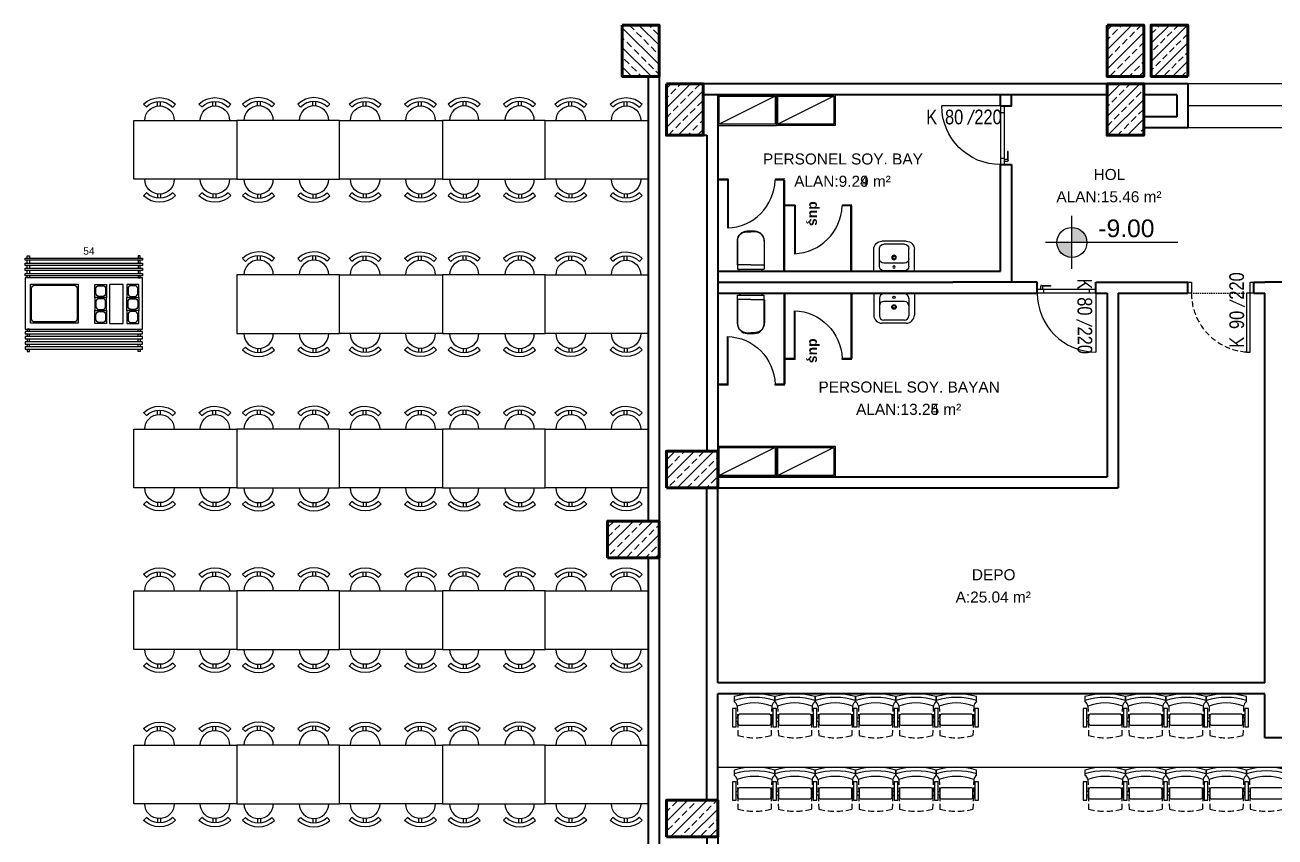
# Model space of a CAD drawing. Header units: millimetres. Extents: x -7453 to 3447, y 1740 to 11040.
# Drawn here: x -4912 to -3210, y 6289 to 7394 of the extents above; entities that cross this region are included whole.
import ezdxf
from ezdxf.enums import TextEntityAlignment as Align

# ---------------------------------------------------------------- set-up
doc = ezdxf.new("R2010")
doc.units = ezdxf.units.MM
doc.linetypes.add('ACAD_ISO07W100', pattern=[3, 0, -3])
doc.linetypes.add('DASHED', pattern=[0.75, 0.5, -0.25])
for name, color, linetype, lineweight in [('betonarme-İM', 1, 'Continuous', 50), ('CİHAZ', 6, 'Continuous', 15), ('compact', 201, 'Continuous', 9), ('duvar-İM', 71, 'Continuous', 35), ('kapı', 30, 'Continuous', 9), ('kapı-açılış-İM', 253, 'Continuous', 5), ('kapı-kesit-İM', 252, 'Continuous', 9), ('kapı-poz-İM', 115, 'Continuous', 0), ('kot-İM', 43, 'Continuous', 20), ('merdiven-İM', 251, 'Continuous', 20), ('tarama-b.a-İM', 8, 'Continuous', 9), ('tefriş-eşya-İM', 155, 'Continuous', 0), ('vitrifiye', 252, 'Continuous', 9), ('YAZI', 7, 'Continuous', 5), ('yazı-mekan-İM', 43, 'Continuous', 30)]:
    doc.layers.add(name, color=color, linetype=linetype, lineweight=lineweight)
for name, color, linetype in [('kapıwc', 3, 'Continuous'), ('zc-T-ofisdolap', 7, 'Continuous'), ('zc-T-sinifdolap', 7, 'Continuous')]:
    doc.layers.add(name, color=color, linetype=linetype)
doc.styles.add('ARIAL', font='arial.ttf')
doc.styles.get("Standard").update_dxf_attribs({"font": 'arial.ttf'})

# ---------------------------------------------------------------- blocks, each defined once
blk = doc.blocks.new('konferans revit altlık_dwg_konf koltuk 2-393518-01_ 1_ KAT')
at = {"layer": 'tefriş-eşya-İM'}
for p, q in [((-0.235, -0.169), (-0.233, -0.242)), ((0.235, -0.169), (0.233, -0.242)), ((-0.232, -0.278), (-0.231, -0.33)), ((-0.225, -0.3), (-0.225, -0.41)), ((0.205, -0.28), (-0.205, -0.28)), ((0.225, -0.41), (0.225, -0.3)), ((0.232, -0.278), (0.231, -0.33)), ((-0.23, -0.388), (-0.228, -0.461)), ((-0.227, -0.497), (-0.225, -0.57)), ((-0.205, -0.43), (0.205, -0.43)), ((0.227, -0.497), (0.225, -0.57)), ((0.23, -0.388), (0.228, -0.461))]:
    blk.add_line(p, q, dxfattribs=at)
for points in [[(-0.275, -0.04), (-0.275, -0.093), (-0.275, -0.11)], [(0.275, -0.11), (0.275, -0.093), (0.275, -0.04)]]:
    blk.add_lwpolyline(points, dxfattribs=at)
for points in [[(-0.3, -0.2), (-0.3, -0.45), (-0.25, -0.45), (-0.25, -0.2)], [(-0.25, -0.33), (-0.225, -0.33), (-0.225, -0.38), (-0.25, -0.38)], [(0.25, -0.33), (0.225, -0.33), (0.225, -0.38), (0.25, -0.38)], [(0.25, -0.2), (0.25, -0.45), (0.3, -0.45), (0.3, -0.2)]]:
    blk.add_lwpolyline(points, close=True, dxfattribs=at)
for centre, radius, start, end in [((0, -0.966), 0.966, 73.4545, 106.5455), ((0, -0.961), 0.911, 72.4237, 107.5763), ((0, -0.961), 0.911, 72.4237, 107.5763), ((-0.324, -0.186), 0.0903, 11.16, 57.4402), ((0, -0.78), 0.655, 68.9609, 111.0391), ((0.324, -0.186), 0.0903, 122.5598, 168.84), ((-0.205, -0.3), 0.02, 90, 180), ((0.205, -0.3), 0.02, 0, 90), ((-0.205, -0.41), 0.02, 180, 270), ((0.205, -0.41), 0.02, 270, 0), ((0, 0.259), 0.859, 254.8129, 260.3355), ((0, 0.259), 0.859, 263.0968, 268.6194), ((0, 0.259), 0.859, 271.3806, 276.9032), ((0, 0.259), 0.859, 279.6645, 285.1871)]:
    blk.add_arc(centre, radius, start, end, dxfattribs=at)
blk = doc.blocks.new('KOLON KONFERANS')
at = {"layer": 'tarama-b.a-İM'}
h = blk.add_hatch(dxfattribs=at)
h.set_pattern_fill('ANSI33', color=256, scale=75, style=0)
h.set_pattern_definition([(45, (-8371.5, 12600), (-13.258252, 13.258252), []), (45, (-8358.242, 12600), (-13.258252, 13.258252), [9.375, -4.6875])])
h.paths.add_polyline_path([(31281, -70108.1), (31331, -70108.1), (31331, -70178.1), (31281, -70178.1)])
h = blk.add_hatch(dxfattribs=at)
h.set_pattern_fill('ANSI33', color=256, scale=75, style=0)
h.set_pattern_definition([(45, (5, 1e-11), (-13.258252, 13.258252), []), (45, (18.258, 1e-11), (-13.258252, 13.258252), [9.375, -4.6875])])
h.paths.add_polyline_path([(31881, -70108.1), (31931, -70108.1), (31931, -70178.1), (31881, -70178.1)])
h = blk.add_hatch(dxfattribs=at)
h.set_pattern_fill('ANSI33', color=256, scale=75, style=0)
h.set_pattern_definition([(45, (-6191.761, 28381.088), (-13.258252, 13.258252), []), (45, (-6178.503, 28381.088), (-13.258252, 13.258252), [9.375, -4.6875])])
h.paths.add_polyline_path([(31281, -70658.1), (31281, -70608.1), (31351, -70608.1), (31351, -70658.1)])
h = blk.add_hatch(dxfattribs=at)
h.set_pattern_fill('ANSI33', color=256, scale=75, style=0)
h.set_pattern_definition([(45, (-6191.761, 28366.088), (-13.258252, 13.258252), []), (45, (-6178.503, 28366.088), (-13.258252, 13.258252), [9.375, -4.6875])])
h.paths.add_polyline_path([(31281, -71133.1), (31281, -71083.1), (31351, -71083.1), (31351, -71133.1)])
at = {"layer": 'betonarme-İM'}
for points in [[(31281, -70108.1), (31331, -70108.1), (31331, -70178.1), (31281, -70178.1)], [(31881, -70108.1), (31931, -70108.1), (31931, -70178.1), (31881, -70178.1)]]:
    blk.add_lwpolyline(points, close=True, dxfattribs=at)
at = {"layer": 'betonarme-İM', "elevation": 0}
for points in [[(31281, -70658.1), (31281, -70608.1), (31351, -70608.1), (31351, -70658.1)], [(31281, -71133.1), (31281, -71083.1), (31351, -71083.1), (31351, -71133.1)]]:
    blk.add_lwpolyline(points, close=True, dxfattribs=at)
blk = doc.blocks.new('SOYUNMA DUŞ KABİN')
at = {"layer": 'compact'}
for p, q in [((10369.6, 1284.5), (10369.6, 1297.6)), ((10370.8, 1283.3), (10370.8, 1297.6)), ((10369.6, 1284.5), (10304.6, 1284.5)), ((10370.8, 1283.3), (10304.6, 1283.3)), ((10369.6, 1207.6), (10369.6, 1219.5)), ((10370.8, 1219.5), (10369.6, 1219.5)), ((10370.8, 1206.4), (10370.8, 1219.5)), ((10280.8, 1207.6), (10369.6, 1207.6)), ((10280.8, 1206.4), (10369.6, 1206.4))]:
    blk.add_line(p, q, dxfattribs=at)
blk.add_arc((10371.7, 1286.6), 67.1, 181.8059, 268.1941, dxfattribs=at)
blk = doc.blocks.new('VİT-B-KLOZET')
at = {"layer": 'vitrifiye'}
for p, q in [((5, 52), (-5, 52)), ((5, 52), (-5, 52)), ((-18.5, 37.6), (-18.4, 38.2)), ((-18.5, 6.3), (-18.5, 37.6)), ((-18.4, 39.3), (-18.3, 39.9)), ((-18.4, 38.8), (-18.4, 39.3)), ((-18.4, 38.2), (-18.4, 38.8)), ((-18.3, 39.9), (-18.2, 40.4)), ((-18.2, 40.4), (-18, 41)), ((-18, 41), (-17.9, 41.5)), ((-18, 39), (-18, 0)), ((-17.9, 41.5), (-17.7, 42.1)), ((-17.7, 42.1), (-17.5, 42.6)), ((-17.5, 42.6), (-17.3, 43.1)), ((-17.3, 43.1), (-17.1, 43.6)), ((-17.1, 43.6), (-16.8, 44.1)), ((-16.8, 44.1), (-16.5, 44.6)), ((-16.5, 44.6), (-16.2, 45.1)), ((-16.2, 45.1), (-15.9, 45.6)), ((-15.9, 45.6), (-15.5, 46)), ((-15.5, 46), (-15.2, 46.4)), ((-15.2, 46.4), (-14.9, 46.8)), ((-14.9, 46.8), (-14.5, 47.1)), ((-14.5, 47.1), (-14.1, 47.5)), ((-14.1, 47.5), (-13.7, 47.9)), ((-13.7, 47.9), (-13.3, 48.2)), ((-13.3, 48.2), (-12.8, 48.6)), ((-12.8, 48.6), (-12.4, 48.9)), ((-12.4, 48.9), (-11.9, 49.2)), ((-11.9, 49.2), (-11.4, 49.5)), ((-11.4, 49.5), (-10.9, 49.7)), ((-10.9, 49.7), (-10.4, 50)), ((-10.4, 50), (-9.8, 50.2)), ((-9.8, 50.2), (-9.3, 50.4)), ((-9.3, 50.4), (-8.8, 50.5)), ((-8.8, 50.5), (-8.2, 50.7)), ((-8.2, 50.7), (-7.7, 50.8)), ((-7.7, 50.8), (-7.1, 50.9)), ((-7.1, 50.9), (-6.5, 51)), ((-6.5, 51), (-6.2, 51)), ((-6.2, 51), (-5.8, 51)), ((-5.8, 51), (-5.4, 51)), ((-5.4, 51), (-5.1, 51)), ((-5.1, 51), (-0.1, 51)), ((4.9, 51), (-0.1, 51)), ((5.3, 51), (4.9, 51)), ((5.7, 51), (5.3, 51)), ((6.1, 51), (5.7, 51)), ((6.4, 51), (6.1, 51)), ((7, 50.9), (6.4, 51)), ((7.6, 50.8), (7, 50.9)), ((8.1, 50.7), (7.6, 50.8)), ((8.7, 50.5), (8.1, 50.7)), ((9.2, 50.4), (8.7, 50.5)), ((9.7, 50.2), (9.2, 50.4)), ((10.2, 50), (9.7, 50.2)), ((10.7, 49.7), (10.2, 50)), ((11.3, 49.5), (10.7, 49.7)), ((11.8, 49.2), (11.3, 49.5)), ((12.2, 48.9), (11.8, 49.2)), ((12.7, 48.6), (12.2, 48.9)), ((13.2, 48.2), (12.7, 48.6)), ((13.6, 47.9), (13.2, 48.2)), ((14, 47.5), (13.6, 47.9)), ((14.4, 47.1), (14, 47.5)), ((14.7, 46.9), (14.4, 47.1)), ((14.9, 46.6), (14.7, 46.9)), ((15.2, 46.3), (14.9, 46.6)), ((15.4, 46), (15.2, 46.3)), ((15.8, 45.6), (15.4, 46)), ((16.1, 45.1), (15.8, 45.6)), ((16.4, 44.6), (16.1, 45.1)), ((16.7, 44.1), (16.4, 44.6)), ((16.9, 43.6), (16.7, 44.1)), ((17.2, 43.1), (16.9, 43.6)), ((17.4, 42.6), (17.2, 43.1)), ((17.6, 42.1), (17.4, 42.6)), ((17.8, 41.5), (17.6, 42.1)), ((17.9, 41), (17.8, 41.5)), ((18, 40.4), (17.9, 41)), ((18.2, 39.9), (18, 40.4)), ((18, 39), (18, 0)), ((18.2, 39.3), (18.2, 39.9)), ((18.3, 38.8), (18.2, 39.3)), ((18.3, 38.2), (18.3, 38.8)), ((18.3, 37.6), (18.3, 38.2)), ((18.3, 6.3), (18.3, 37.6)), ((-18.5, 6.2), (-18.5, 6.3)), ((-18.4, 6.1), (-18.5, 6.2)), ((-18.4, 6), (-18.4, 6.1)), ((-18.3, 6), (-18.4, 6)), ((-18.3, 5.9), (-18.3, 6)), ((-18.2, 5.9), (-18.3, 5.9)), ((-18.2, 5.8), (-18.2, 5.9)), ((-18.1, 5.8), (-18.2, 5.8)), ((-18, 5.8), (-18.1, 5.8)), ((-18.1, 5.8), (-18.1, 5.8)), ((-18, 5.8), (-18, 5.8)), ((-18, 5.8), (-17.9, 5.8)), ((18, 0), (-18, 0)), ((-17.9, 5.8), (-17.8, 5.8)), ((-17.9, 5.8), (-17.9, 5.8)), ((-17.8, 5.9), (-17.7, 5.9)), ((-17.8, 5.8), (-17.8, 5.9)), ((-17.7, 5.9), (-17.7, 5.9)), ((-17.7, 5.9), (-17.7, 5.9)), ((-17.6, 5.9), (-17.7, 5.9)), ((-17.5, 5.9), (-17.6, 5.9)), ((-17.4, 5.9), (-17.5, 5.9)), ((-17.3, 5.9), (-17.4, 5.9)), ((-17.2, 5.9), (-17.3, 5.9)), ((-17.1, 5.9), (-17.2, 5.9)), ((-16.9, 5.9), (-17.1, 5.9)), ((-11.3, 5.9), (-16.9, 5.9)), ((-5.7, 5.9), (-11.3, 5.9)), ((-0.1, 5.9), (-5.7, 5.9)), ((-0.1, 6), (-0.1, 6)), ((-0.1, 6), (-0.1, 6)), ((-0.1, 5.9), (5.6, 5.9)), ((5.6, 5.9), (11.2, 5.9)), ((11.2, 5.9), (16.8, 5.9)), ((16.8, 5.9), (16.9, 5.9)), ((16.9, 5.9), (17.1, 5.9)), ((17.1, 5.9), (17.2, 5.9)), ((17.2, 5.9), (17.3, 5.9)), ((17.3, 5.9), (17.4, 5.9)), ((17.4, 5.9), (17.5, 5.9)), ((17.5, 5.9), (17.6, 5.9)), ((17.5, 5.9), (17.5, 5.9)), ((17.6, 5.9), (17.6, 5.9)), ((17.7, 5.9), (17.6, 5.9)), ((17.7, 5.8), (17.7, 5.9)), ((17.7, 5.8), (17.7, 5.8)), ((17.8, 5.8), (17.7, 5.8)), ((17.8, 5.8), (17.9, 5.8)), ((17.8, 5.8), (17.8, 5.8)), ((17.9, 5.8), (17.9, 5.8)), ((17.9, 5.8), (18, 5.8)), ((18, 5.8), (18.1, 5.9)), ((18, 5.8), (18, 5.8)), ((18.1, 5.9), (18.2, 5.9)), ((18.2, 5.9), (18.2, 6)), ((18.2, 6), (18.3, 6)), ((18.3, 6.2), (18.3, 6.3)), ((18.3, 6.1), (18.3, 6.2)), ((18.3, 6), (18.3, 6.1))]:
    blk.add_line(p, q, dxfattribs=at)
for points in [[(-15.3, -2.8), (-15.3, 0)], [(-15, -2.8), (-15, 0)], [(15, -2.8), (15, 0)], [(15.3, -2.8), (15.3, 0)]]:
    blk.add_lwpolyline(points, dxfattribs=at)
for centre, start, end in [((-5, 39), 90, 180), ((-5, 39), 90, 180), ((5, 39), 0, 90), ((5, 39), 0, 18.901), ((5, 39), 0, 18.901)]:
    blk.add_arc(centre, 13, start, end, dxfattribs=at)
blk = doc.blocks.new('compact')
at = {"layer": 'compact'}
for p, q in [((123.8, 73.1), (123.8, 86.2)), ((125, 71.9), (125, 86.2)), ((123.8, 73.1), (58.8, 73.1)), ((125, 71.9), (58.8, 71.9)), ((123.8, -3.8), (123.8, 8.1)), ((125, 8.1), (123.8, 8.1)), ((125, -5), (125, 8.1)), ((0, -3.8), (123.8, -3.8)), ((0, -5), (123.8, -5))]:
    blk.add_line(p, q, dxfattribs=at)
blk.add_arc((125.9, 75.2), 67.1, 181.8059, 268.1941, dxfattribs=at)
blk = doc.blocks.new('VİT-55lik-LAV')
at = {"layer": 'vitrifiye'}
for p, q in [((0, 0), (0, -29.75)), ((0, 0), (0, -29.75)), ((55.25, 0), (55.25, -29.75)), ((7.65, -6.63), (7.65, -30.855)), ((47.6, -6.63), (47.6, -30.855))]:
    blk.add_line(p, q, dxfattribs=at)
at = {"layer": 'vitrifiye', "linetype": 'Continuous'}
for p, q in [((55.25, 0), (0, 0)), ((41.65, -0.68), (13.6, -0.68)), ((41.65, -11.05), (13.6, -11.05)), ((44.2, -40.8), (11.05, -40.8)), ((41.65, -36.805), (13.6, -36.805))]:
    blk.add_line(p, q, dxfattribs=at)
at = {"layer": 'vitrifiye'}
for centre, radius in [((27.625, -18.7), 3.103), ((27.625, -18.7), 1.955), ((27.625, -5.525), 1.53)]:
    blk.add_circle(centre, radius, dxfattribs=at)
for centre, radius, start, end in [((13.6, -6.63), 5.95, 90, 180), ((13.6, -17), 5.95, 90, 180), ((41.65, -6.63), 5.95, 0, 90), ((41.65, -17), 5.95, 0, 90), ((11.05, -29.75), 11.05, 180, 270), ((11.05, -29.75), 11.05, 180, 270), ((13.6, -30.855), 5.95, 180, 270), ((41.65, -30.855), 5.95, 270, 0), ((44.2, -29.75), 11.05, 270, 0)]:
    blk.add_arc(centre, radius, start, end, dxfattribs=at)
blk = doc.blocks.new('DAİRE ETİKET İM')
at = {"layer": 'yazı-mekan-İM', "style": 'ARIAL'}
blk.add_attdef('DAİRENO', text='', height=15, dxfattribs=at).set_placement((50, 2.8), align=Align.CENTER)
at = {"layer": 'yazı-mekan-İM'}
blk.add_attdef('ALAN:', text='', height=15, dxfattribs=at).set_placement((49.4, -27.6), align=Align.CENTER)
blk = doc.blocks.new('kapıwc')
at = {"layer": 'kapıwc', "lineweight": 18}
for p, q in [((0, 80), (5, 80)), ((0, 0), (0, 80)), ((0, 71.1), (5, 71.1)), ((5, 0), (5, 80)), ((5, 75.2), (9.7, 75.2)), ((8.8, 73), (5, 73)), ((9.7, 62), (9.7, 72.1)), ((10.6, 74.3), (10.6, 62)), ((10.6, 62), (9.7, 62)), ((0, 0), (-80, 0)), ((0, 8.9), (5, 8.9)), ((0, 0), (5, 0))]:
    blk.add_line(p, q, dxfattribs=at)
for centre, radius, start, end in [((0, 0), 80, 90, 180), ((8.8, 72.1), 0.889, 0, 90), ((9.7, 74.3), 0.889, 0, 90)]:
    blk.add_arc(centre, radius, start, end, dxfattribs=at)
blk = doc.blocks.new('kot plan 100')
h = blk.add_hatch(color=256)
h.paths.add_polyline_path([(0, 20.4), (0, 0), (20.4, 0, 0.414214)])
h.paths.add_polyline_path([(0, 0), (-20.4, 0, 0.414214), (0, -20.4)])
at = {"ltscale": 500}
for points in [[(0, -36), (0, 36)], [(144, 0), (-36, 0)]]:
    blk.add_lwpolyline(points, dxfattribs=at)
blk.add_circle((0, 0), 20.4)
at = {"style": 'ARIAL'}
blk.add_attdef('INCE_KOT', (36, 7.2), '', height=36, dxfattribs=at)
blk.add_attdef('KALIN_KOT', text='', height=36, dxfattribs=at).set_placement((36, -7.2), align=Align.TOP_LEFT)
blk = doc.blocks.new('KAPI ETİKET 100')
blk.add_lwpolyline([(-19.9, 65.2), (0.6, 56.3)])
at = {"width": 0.8}
blk.add_attdef('000', text='', height=20, rotation=90, dxfattribs=at).set_placement((-20.2, 84.1), align=Align.TOP_CENTER)
blk.add_attdef('000', text='', height=20, rotation=90, dxfattribs=at).set_placement((-0.1, 37.9), align=Align.CENTER)
blk.add_attdef('K', text='', height=20, rotation=90, dxfattribs=at).set_placement((-10, 7.5), align=Align.MIDDLE_CENTER)
blk = doc.blocks.new('D-H-10raflı-80x42x197')
at = {"layer": 'zc-T-ofisdolap'}
blk.add_line((1.9, -1.9), (78.1, -40.1), dxfattribs=at)
for points in [[(0, -42), (80, -42), (80, 0), (0, 0)], [(1.9, -40.1), (78.1, -40.1), (78.1, -1.9), (1.9, -1.9)]]:
    blk.add_lwpolyline(points, close=True, dxfattribs=at)
blk = doc.blocks.new('SOYUNMA TURUNCU')
at = {"layer": 'zc-T-ofisdolap', "color": 20}
blk.add_line((10261.4, 1027.1), (10223.2, 950.9), dxfattribs=at)
for points in [[(10221.3, 1029), (10221.3, 949), (10263.3, 949), (10263.3, 1029)], [(10223.2, 1027.1), (10223.2, 950.9), (10261.4, 950.9), (10261.4, 1027.1)]]:
    blk.add_lwpolyline(points, close=True, dxfattribs=at)
blk = doc.blocks.new('okul 15-90')
at = {"layer": 'duvar-İM'}
for points in [[(0, 15), (0, 0)], [(90, 15), (90, 0)]]:
    blk.add_lwpolyline(points, dxfattribs=at)
at = {"layer": 'kapı-açılış-İM', "linetype": 'ACAD_ISO07W100'}
blk.add_line((85, 15), (10, 15), dxfattribs=at)
at = {"layer": 'kapı-açılış-İM', "color": 30, "linetype": 'DASHED', "ltscale": 15}
blk.add_arc((5, 15), 80, 0, 90, dxfattribs=at)
at = {"layer": 'kapı-kesit-İM', "color": 30}
blk.add_lwpolyline([(5, 15), (10, 15), (10, 95), (5, 95)], close=True, dxfattribs=at)
at = {"layer": 'kapı-kesit-İM', "color": 84}
for points in [[(5, 0), (0, 0), (0, 15), (5, 15)], [(90, 0), (85, 0), (85, 15), (90, 15)]]:
    blk.add_lwpolyline(points, close=True, dxfattribs=at)
blk = doc.blocks.new('A$C438165BB')
at = {"layer": 'CİHAZ'}
blk.add_lwpolyline([(0, 16.2), (17.6, 16.2), (17.6, 0), (0, 0)], close=True, dxfattribs=at)
blk.add_lwpolyline([(5.5, 14.7), (12.1, 14.7, -0.414214), (16.1, 10.7), (16.1, 5.5, -0.414214), (12.1, 1.5), (5.5, 1.5, -0.414214), (1.5, 5.5), (1.5, 10.7, -0.414214)], format="xyb", close=True, dxfattribs=at)
blk = doc.blocks.new('A$C4D454D59')
at = {"layer": 'CİHAZ'}
for points in [[(3, 27), (3, 30), (0, 30), (0, 27)], [(0, 24), (0, 20)], [(3, 20), (3, 24)], [(0, 17), (0, 13)], [(0, 10), (0, 6)], [(0, 3), (0, 0), (3, 0), (3, 3)], [(3, 13), (3, 17)], [(3, 6), (3, 10)]]:
    blk.add_lwpolyline(points, dxfattribs=at)
blk = doc.blocks.new('A$C7CF31162')
at = {"layer": 'CİHAZ'}
for points in [[(0, 127), (160, 127), (160, 124), (0, 124)], [(0, 120), (160, 120), (160, 117), (0, 117)], [(0, 113), (160, 113), (160, 110), (0, 110)], [(160, 100), (0, 100), (0, 30), (160, 30)], [(7.5, 91.5), (72.5, 91.5), (72.5, 38.5), (7.5, 38.5)], [(115, 38), (133.7, 38), (133.7, 90.8), (115, 90.8)], [(0, 17), (160, 17), (160, 20), (0, 20)], [(0, 10), (160, 10), (160, 13), (0, 13)], [(0, 3), (160, 3), (160, 6), (0, 6)]]:
    blk.add_lwpolyline(points, close=True, dxfattribs=at)
for points in [[(3, 103), (0, 103), (0, 106), (3, 106)], [(3, 106), (160, 106), (160, 103), (3, 103)], [(3, 27), (0, 27), (0, 24), (3, 24)], [(3, 24), (160, 24), (160, 27), (3, 27)]]:
    blk.add_lwpolyline(points, dxfattribs=at)
blk.add_lwpolyline([(13, 90), (67, 90, -0.414214), (71, 86), (71, 44, -0.414214), (67, 40), (13, 40, -0.414214), (9, 44), (9, 86, -0.414214)], format="xyb", close=True, dxfattribs=at)
for p, rotation in [((95, 90.8), 270), ((155, 55.6), 89.99999999999997), ((95, 55.6), 270)]:
    blk.add_blockref('A$C438165BB', p, dxfattribs=dict(rotation=rotation))
at = {"xscale": -1}
for p, rotation in [((155, 90.8), 90), ((95, 55.6), 270), ((155, 55.6), 90)]:
    blk.add_blockref('A$C438165BB', p, dxfattribs=dict(at, rotation=rotation))
at = {"layer": 'CİHAZ', "xscale": -1, "rotation": 180}
blk.add_blockref('A$C4D454D59', (3, 130), dxfattribs=at)
at = {"layer": 'CİHAZ', "rotation": 180}
blk.add_blockref('A$C4D454D59', (157, 130), dxfattribs=at)
at = {"layer": 'CİHAZ'}
blk.add_blockref('A$C4D454D59', (3, 0), dxfattribs=at)
at = {"layer": 'CİHAZ', "xscale": -1}
blk.add_blockref('A$C4D454D59', (157, 0), dxfattribs=at)
blk = doc.blocks.new('A$C6EE52954')
at = {"layer": 'kapı'}
for p, q in [((32.1, 131), (32.1, 136.8)), ((36.2, 131.1), (36.2, 136.9)), ((107.5, 131), (107.5, 136.8)), ((111.6, 131.1), (111.6, 136.9)), ((16.9, 129.7), (13.2, 133.7)), ((53, 129.6), (56.8, 133.4)), ((92.3, 129.7), (88.5, 133.7)), ((128.3, 129.6), (132.1, 133.4)), ((16.9, 12.6), (13.2, 8.7)), ((32.1, 11.4), (32.1, 5.5)), ((36.2, 11.2), (36.2, 5.4)), ((53, 12.8), (56.8, 9)), ((92.3, 12.6), (88.5, 8.7)), ((107.5, 11.4), (107.5, 5.5)), ((111.6, 11.2), (111.6, 5.4)), ((128.3, 12.8), (132.1, 9))]:
    blk.add_line(p, q, dxfattribs=at)
blk.add_lwpolyline([(140, 111.2), (0, 111.2), (0, 31.2), (140, 31.2)], close=True, dxfattribs=at)
for centre, radius, start, end in [((34.8, 111.2), 31.2, 45.3996, 133.9917), ((34.8, 111.2), 25.8, 45.3996, 133.9917), ((110.2, 111.2), 31.2, 45.3996, 133.9917), ((110.2, 111.2), 25.8, 45.3996, 133.9917), ((34.8, 111.2), 20, 0, 180), ((110.2, 111.2), 20, 0, 180), ((34.8, 31.2), 20, 180, 0), ((110.2, 31.2), 20, 180, 0), ((34.8, 31.2), 31.2, 226.0083, 314.6004), ((34.8, 31.2), 25.8, 226.0083, 314.6004), ((110.2, 31.2), 31.2, 226.0083, 314.6004), ((110.2, 31.2), 25.8, 226.0083, 314.6004)]:
    blk.add_arc(centre, radius, start, end, dxfattribs=at)

msp = doc.modelspace()

# ---------------------------------------------------------------- hatches: boundary and pattern name
at = {"layer": 'tarama-b.a-İM'}
h = msp.add_hatch(dxfattribs=at)
h.set_pattern_fill('ANSI33', color=256, scale=75, angle=-270, style=0)
h.set_pattern_definition([(135, (94230.438, 68318.51), (-13.258252, -13.258252), []), (135, (94230.438, 68331.769), (-13.258252, -13.258252), [9.375, -4.6875])])
h.paths.add_polyline_path([(-4048.78, 7393.559), (-4098.78, 7393.559), (-4098.78, 7323.559), (-4048.78, 7323.559)])
h = msp.add_hatch(dxfattribs=at)
h.set_pattern_fill('ANSI33', color=256, scale=75, angle=-180, style=0)
h.set_pattern_definition([(225, (77424.35, 45001.053), (13.258252, -13.258252), []), (225, (77411.092, 45001.053), (13.258252, -13.258252), [9.375, -4.6875])])
h.paths.add_polyline_path([(-3388.78, 7393.559), (-3438.78, 7393.559), (-3438.78, 7323.559), (-3388.78, 7323.559)])
h = msp.add_hatch(dxfattribs=at)
h.set_pattern_fill('ANSI33', color=256, scale=70, style=0)
h.set_pattern_definition([(45, (-89176.123, 105157.463), (-12.3743687, 12.3743687), []), (45, (-89163.749, 105157.463), (-12.3743687, 12.3743687), [8.75, -4.375])])
h.paths.add_polyline_path([(-3378.78, 7323.559), (-3328.78, 7323.559), (-3328.78, 7393.559), (-3378.78, 7393.559)])
h = msp.add_hatch(dxfattribs=at)
h.set_pattern_fill('ANSI33', color=256, scale=75, angle=-180, style=0)
h.set_pattern_definition([(225, (-65043.731, 105652.777), (13.258252, -13.258252), []), (225, (-65056.99, 105652.777), (13.258252, -13.258252), [9.375, -4.6875])])
h.paths.add_polyline_path([(-4118.78, 6718.56), (-4118.78, 6668.56), (-4048.78, 6668.56), (-4048.78, 6718.56)])

# ---------------------------------------------------------------- linework, layer by layer
at = {"layer": 'betonarme-İM'}
for points in [[(-4098.78, 7393.559), (-4048.78, 7393.559), (-4048.78, 7323.559), (-4098.78, 7323.559)], [(-4118.78, 6668.56), (-4118.78, 6718.56), (-4048.78, 6718.56), (-4048.78, 6668.56)]]:
    msp.add_lwpolyline(points, close=True, dxfattribs=at)
at = {"layer": 'betonarme-İM', "elevation": 0}
for points in [[(-3438.78, 7393.559), (-3388.78, 7393.559), (-3388.78, 7323.559), (-3438.78, 7323.559)], [(-3328.78, 7323.559), (-3378.78, 7323.559), (-3378.78, 7393.559), (-3328.78, 7393.559)], [(-3328.78, 7323.559), (-3378.78, 7323.559), (-3378.78, 7393.559), (-3328.78, 7393.559)], [(-4038.78, 7313.56), (-3988.78, 7313.56), (-3988.78, 7243.56), (-4038.78, 7243.56)], [(-3438.78, 7313.56), (-3388.78, 7313.56), (-3388.78, 7243.56), (-3438.78, 7243.56)], [(-4038.78, 6763.56), (-4038.78, 6813.56), (-3968.78, 6813.56), (-3968.78, 6763.56)], [(-4038.78, 6288.56), (-4038.78, 6338.56), (-3968.78, 6338.56), (-3968.78, 6288.56)]]:
    msp.add_lwpolyline(points, close=True, dxfattribs=at)
at = {"layer": 'duvar-İM'}
for p, q in [((-3438.78, 7313.56), (-3988.78, 7313.56)), ((-3438.78, 7313.56, 0), (-3988.78, 7313.56, 0)), ((-3328.78, 7313.56, 0), (-3388.78, 7313.56, 0)), ((-3328.78, 7313.56, 0), (-3328.78, 7253.56, 0)), ((-3438.78, 7298.56), (-3988.78, 7298.56)), ((-3438.78, 7298.56, 0), (-3988.78, 7298.56, 0)), ((-3968.78, 7298.56, 0), (-3968.78, 6813.56, 0)), ((-3343.78, 7298.56, 0), (-3388.78, 7298.56, 0)), ((-3343.78, 7298.56, 0), (-3343.78, 7268.56, 0)), ((-3343.78, 7268.56, 0), (-3388.78, 7268.56, 0)), ((-3328.78, 7253.56, 0), (-3388.78, 7253.56, 0)), ((-3988.78, 7243.56), (-3983.78, 7243.56)), ((-3983.78, 7243.56), (-3983.78, 6813.56, 0)), ((-3583.78, 7058.56, 0), (-3583.78, 7203.56)), ((-3583.78, 7203.56), (-3568.78, 7203.56)), ((-3583.78, 7058.56, 0), (-3583.78, 7203.56, 0)), ((-3583.78, 7203.56, 0), (-3568.78, 7203.56, 0)), ((-3568.78, 7203.56), (-3568.78, 7043.56, 0)), ((-3568.78, 7203.56, 0), (-3568.78, 7043.56, 0)), ((-3968.78, 7058.559, 0), (-3583.78, 7058.56, 0)), ((-3968.78, 7058.559, 0), (-3583.78, 7058.56, 0)), ((-3968.78, 7043.559, 0), (-3648.78, 7043.56, 0)), ((-3968.78, 7043.559, 0), (-3648.78, 7043.56, 0)), ((-3533.78, 7043.56, 0), (-3648.78, 7043.56, 0)), ((-3533.78, 7043.56, 0), (-3648.78, 7043.56, 0)), ((-3533.78, 7028.56, 0), (-3533.78, 7043.56, 0)), ((-3533.78, 7028.56, 0), (-3533.78, 7043.56, 0)), ((-3453.78, 7028.56, 0), (-3453.78, 7043.56, 0)), ((-3453.78, 7043.56, 0), (-3328.78, 7043.56, 0)), ((-3453.78, 7028.56, 0), (-3453.78, 7043.56, 0)), ((-3453.78, 7043.56, 0), (-3328.78, 7043.56, 0)), ((-3238.78, 7043.56, 0), (-3223.78, 7043.56, 0)), ((-2888.78, 7043.56, 0), (-3223.78, 7043.56, 0)), ((-3968.78, 7028.559, 0), (-3533.78, 7028.56, 0)), ((-3968.78, 7028.559, 0), (-3533.78, 7028.56, 0)), ((-3453.78, 7028.56, 0), (-3438.78, 7028.56, 0)), ((-3453.78, 7028.56, 0), (-3438.78, 7028.56, 0)), ((-3438.78, 7028.56, 0), (-3438.78, 6778.56, 0)), ((-3438.78, 7028.56, 0), (-3438.78, 6778.56, 0)), ((-3423.78, 7028.56), (-3423.78, 6763.56)), ((-3423.78, 7028.56, 0), (-3328.78, 7028.56, 0)), ((-3423.78, 7028.56, 0), (-3423.78, 6763.56, 0)), ((-3423.78, 7028.56, 0), (-3328.78, 7028.56, 0)), ((-3238.78, 7028.56, 0), (-3223.78, 7028.56, 0)), ((-3223.78, 6498.56, 0), (-3223.78, 7028.56, 0)), ((-3968.78, 6778.56, 0), (-3438.78, 6778.56, 0)), ((-3968.78, 6778.56, 0), (-3438.78, 6778.56, 0)), ((-3968.78, 6763.56, 0), (-3423.78, 6763.56, 0)), ((-3968.78, 6763.56, 0), (-3423.78, 6763.56, 0)), ((-3223.78, 6498.56, 0), (-3968.78, 6498.56, 0)), ((-3223.78, 6483.56, 0), (-3968.78, 6483.56, 0)), ((-3223.78, 6423.56, 0), (-3223.78, 6483.56, 0)), ((-2308.78, 6423.56, 0), (-3223.78, 6423.56, 0))]:
    msp.add_line(p, q, dxfattribs=at)
for points in [[(-4063.78, 7323.559), (-4063.78, 6718.56)], [(-4048.78, 7323.559), (-4048.78, 6718.56)], [(-4063.78, 6668.56), (-4063.78, 6063.56)], [(-4048.78, 6668.56), (-4048.78, 6063.56)]]:
    msp.add_lwpolyline(points, dxfattribs=at)
at = {"layer": 'duvar-İM', "elevation": 0}
for points in [[(-3583.78, 7283.56), (-3568.78, 7283.56), (-3568.78, 7298.56)], [(-3583.78, 7283.56), (-3583.78, 7298.56)], [(-3583.78, 7283.56), (-3568.78, 7283.56), (-3568.78, 7298.56)], [(-3583.78, 7283.56), (-3583.78, 7298.56)], [(-3983.78, 6338.56), (-3983.78, 6763.56)], [(-3968.78, 6498.56), (-3968.78, 6763.56)], [(-3968.78, 6338.56), (-3968.78, 6483.56)], [(-3983.78, 6288.56), (-3983.78, 5871.06)], [(-3968.78, 6288.56), (-3968.78, 5871.06)]]:
    msp.add_lwpolyline(points, dxfattribs=at)
at = {"layer": 'merdiven-İM'}
for p, q in [((-2988.78, 7313.56, 0), (-3328.78, 7313.56, 0)), ((-2988.78, 7283.56, 0), (-3328.78, 7283.56, 0)), ((-2988.78, 7253.56, 0), (-3328.78, 7253.56, 0))]:
    msp.add_line(p, q, dxfattribs=at)
at = {"layer": 'merdiven-İM', "elevation": 0}
msp.add_lwpolyline([(-3968.78, 6383.56), (-2308.78, 6383.56)], dxfattribs=at)
msp.add_lwpolyline([(-3968.78, 6383.56), (-2308.78, 6383.56)], dxfattribs=at)

# ---------------------------------------------------------------- block references
msp.add_blockref('KOLON KONFERANS', (-35319.773, 77421.689))
at = {"extrusion": (0, 0, -1), "xscale": -99.9999999998335, "yscale": 99.9999999998335, "zscale": -99.9999999998335}
for p in [(3918.78, 6483.56), (3863.78, 6483.56), (3808.78, 6483.56), (3753.78, 6483.56), (3698.78, 6483.56), (3643.78, 6483.56), (3441.28, 6483.56, 0), (3386.28, 6483.56, 0), (3331.28, 6483.56, 0), (3276.28, 6483.56, 0), (3918.78, 6383.56), (3863.78, 6383.56), (3808.78, 6383.56), (3753.78, 6383.56), (3698.78, 6383.56), (3643.78, 6383.56), (3441.28, 6383.56, 0), (3386.28, 6383.56, 0), (3331.28, 6383.56, 0), (3276.28, 6383.56, 0), (3221.28, 6383.56, 0)]:
    msp.add_blockref('konferans revit altlık_dwg_konf koltuk 2-393518-01_ 1_ KAT', p, dxfattribs=at)
at = {"layer": 'CİHAZ', "xscale": -1, "rotation": 180}
for p in [(-4763.78, 7294.753), (-4483.78, 7294.753), (-4203.78, 7294.753), (-4483.78, 7084.753), (-4203.78, 7084.753), (-4763.78, 6874.753), (-4483.78, 6874.753), (-4203.78, 6874.753), (-4763.78, 6654.753), (-4483.78, 6654.753), (-4203.78, 6654.753), (-4763.78, 6444.753), (-4483.78, 6444.753), (-4203.78, 6444.753)]:
    msp.add_blockref('A$C6EE52954', p, dxfattribs=at)
at = {"layer": 'CİHAZ', "rotation": 180}
for p in [(-4483.78, 7294.753), (-4203.78, 7294.753), (-4483.78, 7084.753), (-4203.78, 7084.753), (-4483.78, 6874.753), (-4203.78, 6874.753), (-4483.78, 6654.753), (-4203.78, 6654.753), (-4483.78, 6444.753), (-4203.78, 6444.753)]:
    msp.add_blockref('A$C6EE52954', p, dxfattribs=at)
at = {"layer": 'CİHAZ'}
msp.add_blockref('A$C7CF31162', (-4912.123, 6949.437), dxfattribs=at)
at = {"layer": 'compact', "rotation": 89.99999999999999}
for name, p in [('compact', (-3882.58, 7058.559, 0)), ('SOYUNMA DUŞ KABİN', (-2580.019, -3222.262, 0))]:
    msp.add_blockref(name, p, dxfattribs=at)
at = {"layer": 'compact', "xscale": -1, "rotation": 90}
for name, p in [('compact', (-3882.58, 7028.559, 0)), ('SOYUNMA DUŞ KABİN', (-2580.019, 17309.381, 0))]:
    msp.add_blockref(name, p, dxfattribs=at)
at = {"layer": 'kapı-kesit-İM', "rotation": 180}
msp.add_blockref('okul 15-90', (-3238.78, 7043.56, 0), dxfattribs=at)
at = {"layer": 'kapı-poz-İM'}
ref = msp.add_blockref('KAPI ETİKET 100', (-3684.865, 7258.275, 0), dxfattribs=dict(at, rotation=269.9999999999999))
ref.add_attrib('K', 'K', dxfattribs={"layer": '0', "height": 20, "width": 0.8}).set_placement((-3677.411, 7268.275, 0), align=Align.MIDDLE_CENTER)
ref.add_attrib('000', '80', dxfattribs={"layer": '0', "height": 20, "width": 0.8}).set_placement((-3646.953, 7258.373, 0), align=Align.CENTER)
ref.add_attrib('000', '220', dxfattribs={"layer": '0', "height": 20, "width": 0.8}).set_placement((-3600.779, 7278.478, 0), align=Align.TOP_CENTER)
ref = msp.add_blockref('KAPI ETİKET 100', (-3684.865, 7258.275, 0), dxfattribs=dict(at, rotation=269.9999999999999))
ref.add_attrib('K', 'K', dxfattribs={"layer": '0', "height": 20, "width": 0.8}).set_placement((-3677.411, 7268.275, 0), align=Align.MIDDLE_CENTER)
ref.add_attrib('000', '80', dxfattribs={"layer": '0', "height": 20, "width": 0.8}).set_placement((-3646.953, 7258.373, 0), align=Align.CENTER)
ref.add_attrib('000', '220', dxfattribs={"layer": '0', "height": 20, "width": 0.8}).set_placement((-3600.779, 7278.478, 0), align=Align.TOP_CENTER)
ref = msp.add_blockref('KAPI ETİKET 100', (-3479.065, 7048.602, 0), dxfattribs=dict(at, rotation=180))
ref.add_attrib('K', 'K', dxfattribs={"layer": '0', "height": 20, "rotation": 270, "width": 0.8}).set_placement((-3469.065, 7041.147, 0), align=Align.MIDDLE_CENTER)
ref.add_attrib('000', '80', dxfattribs={"layer": '0', "height": 20, "rotation": 270, "width": 0.8}).set_placement((-3478.967, 7010.689, 0), align=Align.CENTER)
ref.add_attrib('000', '220', dxfattribs={"layer": '0', "height": 20, "rotation": 270, "width": 0.8}).set_placement((-3458.861, 6964.515, 0), align=Align.TOP_CENTER)
ref = msp.add_blockref('KAPI ETİKET 100', (-3479.065, 7048.602, 0), dxfattribs=dict(at, rotation=180))
ref.add_attrib('K', 'K', dxfattribs={"layer": '0', "height": 20, "rotation": 270, "width": 0.8}).set_placement((-3469.065, 7041.147, 0), align=Align.MIDDLE_CENTER)
ref.add_attrib('000', '80', dxfattribs={"layer": '0', "height": 20, "rotation": 270, "width": 0.8}).set_placement((-3478.967, 7010.689, 0), align=Align.CENTER)
ref.add_attrib('000', '220', dxfattribs={"layer": '0', "height": 20, "rotation": 270, "width": 0.8}).set_placement((-3458.861, 6964.515, 0), align=Align.TOP_CENTER)
ref = msp.add_blockref('KAPI ETİKET 100', (-3252.072, 6954.359, 0), dxfattribs=at)
ref.add_attrib('K', 'K', dxfattribs={"layer": '0', "height": 20, "rotation": 90, "width": 0.8}).set_placement((-3262.072, 6961.814, 0), align=Align.MIDDLE_CENTER)
ref.add_attrib('000', '90', dxfattribs={"layer": '0', "height": 20, "rotation": 90, "width": 0.8}).set_placement((-3252.17, 6992.272, 0), align=Align.CENTER)
ref.add_attrib('000', '220', dxfattribs={"layer": '0', "height": 20, "rotation": 90, "width": 0.8}).set_placement((-3272.275, 7038.446, 0), align=Align.TOP_CENTER)
ref = msp.add_blockref('KAPI ETİKET 100', (-3252.072, 6954.359, 0), dxfattribs=at)
ref.add_attrib('K', 'K', dxfattribs={"layer": '0', "height": 20, "rotation": 90, "width": 0.8}).set_placement((-3262.072, 6961.814, 0), align=Align.MIDDLE_CENTER)
ref.add_attrib('000', '90', dxfattribs={"layer": '0', "height": 20, "rotation": 90, "width": 0.8}).set_placement((-3252.17, 6992.272, 0), align=Align.CENTER)
ref.add_attrib('000', '220', dxfattribs={"layer": '0', "height": 20, "rotation": 90, "width": 0.8}).set_placement((-3272.275, 7038.446, 0), align=Align.TOP_CENTER)
at = {"layer": 'kapıwc', "xscale": -1, "rotation": 180}
for p in [(-3583.78, 7283.56), (-3583.78, 7283.56, 0)]:
    msp.add_blockref('kapıwc', p, dxfattribs=at)
at = {"layer": 'kapıwc', "rotation": 89.99999999999999}
msp.add_blockref('kapıwc', (-3453.78, 7028.56, 0), dxfattribs=at)
msp.add_blockref('kapıwc', (-3453.78, 7028.56, 0), dxfattribs=at)
at = {"layer": 'kot-İM'}
ref = msp.add_blockref('kot plan 100', (-3486.553, 7097.71), dxfattribs=at)
ref.add_attrib('INCE_KOT', '-9.00 ', (-3450.553, 7104.91), dxfattribs={"layer": '0', "height": 24, "style": 'ARIAL'})
at = {"layer": 'vitrifiye', "xscale": -1}
for name, p, rotation in [('VİT-B-KLOZET', (-3923.841, 7061.321, 0), 359.9999657135675), ('VİT-55lik-LAV', (-3756.38, 7058.559, 0), 180)]:
    msp.add_blockref(name, p, dxfattribs=dict(at, rotation=rotation))
at = {"layer": 'vitrifiye', "rotation": 180.0000342864323}
msp.add_blockref('VİT-B-KLOZET', (-3923.841, 7025.797, 0), dxfattribs=at)
at = {"layer": 'vitrifiye'}
msp.add_blockref('VİT-55lik-LAV', (-3756.38, 7028.559, 0), dxfattribs=at)
at = {"layer": 'yazı-mekan-İM'}
ref = msp.add_blockref('DAİRE ETİKET İM', (-3848.343, 7196.467, 0), dxfattribs=at)
ref.add_attrib('DAİRENO', 'PERSONEL SOY. BAY', dxfattribs={"height": 15, "style": 'ARIAL'}).set_placement((-3798.346, 7199.253, 0), align=Align.BOTTOM_CENTER)
ref.add_attrib('ALAN:', 'ALAN:9.24 m²', dxfattribs={"height": 15, "style": 'ARIAL'}).set_placement((-3798.933, 7168.914, 0), align=Align.BOTTOM_CENTER)
ref = msp.add_blockref('DAİRE ETİKET İM', (-3848.343, 7196.467, 0), dxfattribs=at)
ref.add_attrib('DAİRENO', 'PERSONEL SOY. BAY', dxfattribs={"height": 15, "style": 'ARIAL'}).set_placement((-3798.346, 7199.253, 0), align=Align.BOTTOM_CENTER)
ref.add_attrib('ALAN:', 'ALAN:9.29 m²', dxfattribs={"height": 15, "style": 'ARIAL'}).set_placement((-3798.933, 7168.914, 0), align=Align.BOTTOM_CENTER)
ref = msp.add_blockref('DAİRE ETİKET İM', (-3485.5, 7175.392, 0), dxfattribs=at)
ref.add_attrib('DAİRENO', 'HOL', dxfattribs={"height": 15, "style": 'ARIAL'}).set_placement((-3435.504, 7178.178, 0), align=Align.BOTTOM_CENTER)
ref.add_attrib('ALAN:', 'ALAN:15.46 m²', dxfattribs={"height": 15, "style": 'ARIAL'}).set_placement((-3436.091, 7147.839, 0), align=Align.BOTTOM_CENTER)
ref = msp.add_blockref('DAİRE ETİKET İM', (-3758.231, 6886.095), dxfattribs=at)
ref.add_attrib('DAİRENO', 'PERSONEL SOY. BAYAN', dxfattribs={"height": 15, "style": 'ARIAL'}).set_placement((-3708.234, 6888.88), align=Align.BOTTOM_CENTER)
ref.add_attrib('ALAN:', 'ALAN:13.24 m²', dxfattribs={"height": 15, "style": 'ARIAL'}).set_placement((-3708.821, 6858.542), align=Align.BOTTOM_CENTER)
ref = msp.add_blockref('DAİRE ETİKET İM', (-3758.231, 6886.095, 0), dxfattribs=at)
ref.add_attrib('DAİRENO', 'PERSONEL SOY. BAYAN', dxfattribs={"height": 15, "style": 'ARIAL'}).set_placement((-3708.234, 6888.88, 0), align=Align.BOTTOM_CENTER)
ref.add_attrib('ALAN:', 'ALAN:13.25 m²', dxfattribs={"height": 15, "style": 'ARIAL'}).set_placement((-3708.821, 6858.542, 0), align=Align.BOTTOM_CENTER)
ref = msp.add_blockref('DAİRE ETİKET İM', (-3643.08, 6630.657), dxfattribs=at)
ref.add_attrib('DAİRENO', 'DEPO', dxfattribs={"height": 15, "style": 'ARIAL'}).set_placement((-3593.084, 6633.442), align=Align.BOTTOM_CENTER)
ref.add_attrib('ALAN:', 'A:25.04 m²', dxfattribs={"height": 15, "style": 'ARIAL'}).set_placement((-3593.671, 6603.104), align=Align.BOTTOM_CENTER)
at = {"layer": 'zc-T-sinifdolap', "xscale": -1}
for p in [(-3888.78, 7298.56, 0), (-3888.78, 6820.56, 0)]:
    msp.add_blockref('D-H-10raflı-80x42x197', p, dxfattribs=at)
at = {"layer": 'zc-T-sinifdolap', "xscale": -1, "rotation": 270}
for p in [(-4837.741, -2964.706, 0), (-4837.741, -3442.706, 0)]:
    msp.add_blockref('SOYUNMA TURUNCU', p, dxfattribs=at)

# ---------------------------------------------------------------- texts
at = {"layer": 'CİHAZ', "color": 5, "insert": (-4832.835, 7091.047, 0), "char_height": 10, "attachment_point": 1}
msp.add_mtext_dynamic_manual_height_columns('54', width=190.19526, gutter_width=12.5, heights=[0], dxfattribs=at)
at = {"layer": 'YAZI', "char_height": 13.50752, "width": 156.45173, "rotation": 270}
for insert, attachment_point in [((-3830.715, 7120.107, 0), 3), ((-3830.715, 6967.012, 0), 1)]:
    msp.add_mtext('{\\fArial|b1|i0|c162|p34;duş}', dxfattribs=dict(at, insert=insert, attachment_point=attachment_point))

doc.saveas('drawing.dxf')
